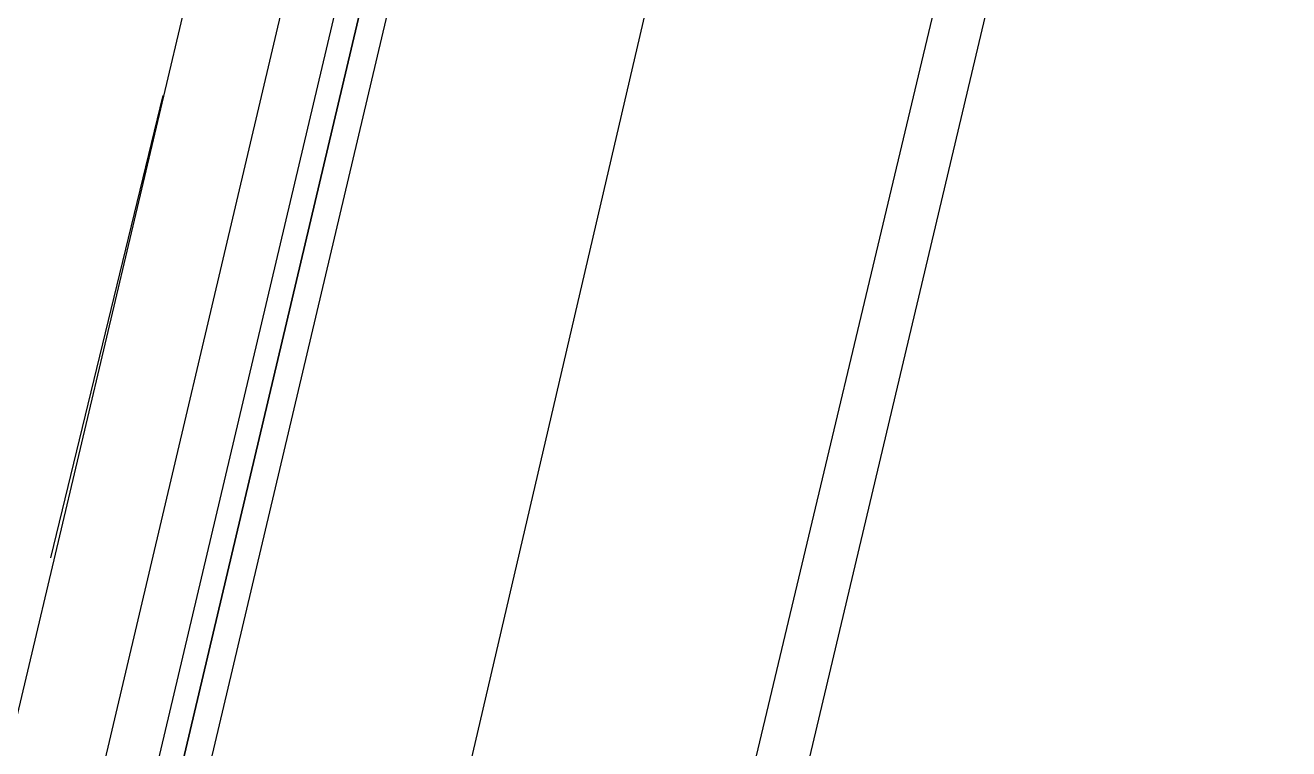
# Model space of a CAD drawing. Header units: feet. Extents: x -84 to 198, y -22 to 181.
# Drawn here: x 116.946 to 118.294, y 73.947 to 74.719 of the extents above; entities that cross this region are included whole.
import ezdxf

# ---------------------------------------------------------------- set-up
doc = ezdxf.new("R2010")
doc.units = ezdxf.units.FT
doc.layers.add('A-LINEA', color=7, linetype='CONTINUOUS')

msp = doc.modelspace()

# ---------------------------------------------------------------- linework, layer by layer
at = {"layer": 'A-LINEA'}
for p, q in [((117.2133, 75.1511), (115.5733, 68.2178)), ((117.2133, 75.1511), (115.5733, 68.2178)), ((116.8933, 73.3511), (117.28, 74.9911)), ((116.8933, 73.3511), (117.28, 74.9911)), ((117.9733, 74.9778), (116.32, 68.0444)), ((117.9733, 74.9778), (116.32, 68.0444)), ((116.9733, 74.1511), (117.0933, 74.6444)), ((116.9733, 74.1511), (117.0933, 74.6444))]:
    msp.add_line(p, q, dxfattribs=at)
for points in [[(117.0933, 59.0178), (114.4, 59.6578), (118.2, 75.6978), (122, 91.7511), (124.68, 91.1111)], [(117.0933, 59.0178), (114.4, 59.6578), (118.2, 75.6978), (122, 91.7511), (124.68, 91.1111)], [(117.68, 75.0444), (117.2667, 73.2711), (116.8933, 71.6844)], [(117.68, 75.0444), (117.2667, 73.2711), (116.8933, 71.6844)], [(117, 73.3244), (117.4, 75.0178), (117.3867, 75.0311), (117.3733, 75.0311), (116.9733, 73.3378), (117.3733, 75.0311), (117.36, 75.0311), (117.3467, 75.0311), (116.9467, 73.3378)], [(117, 73.3244), (117.4, 75.0178), (117.3867, 75.0311), (117.3733, 75.0311), (116.9733, 73.3378), (117.3733, 75.0311), (117.36, 75.0311), (117.3467, 75.0311), (116.9467, 73.3378)]]:
    msp.add_lwpolyline(points, dxfattribs=at)

doc.saveas('drawing.dxf')
